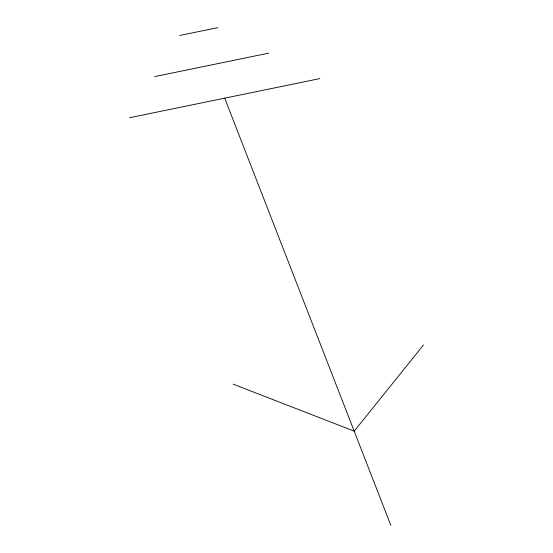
<?xml version="1.0" encoding="UTF-8"?>
<svg xmlns="http://www.w3.org/2000/svg" width="553" height="553" viewBox="0 0 553 553"><rect width="100%" height="100%" fill="white"/><g stroke="black" fill="none" stroke-linecap="round" stroke-linejoin="round"><path stroke-width="0.83" d="M423.467 344.996L354.203 431.16L233.138 384.135M179.76 35.475L217.827 27.65M154.646 76.604L268.848 53.123M129.533 117.734L319.862 78.595M224.698 98.164L390.833 525.35"/></g></svg>
